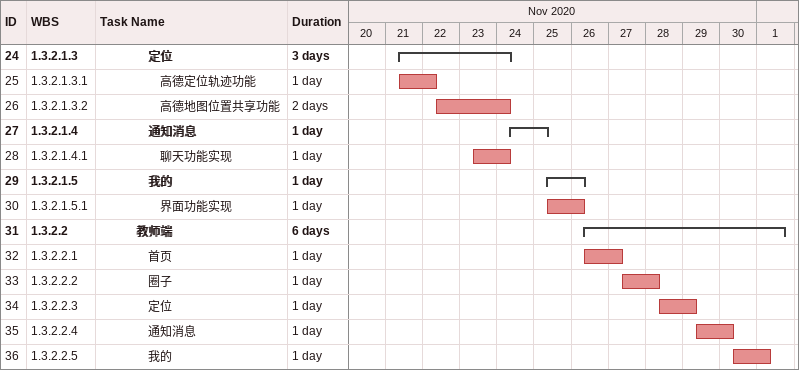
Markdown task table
| ID | WBS | Task | Duration | Start | Finish |
|---|---|---|---|---|---|
| 24 | 1.3.2.1.3 | **定位** | 3d | 2020-11-21 | 2020-11-24 |
| 25 | 1.3.2.1.3.1 | 高德定位轨迹功能 | 1d | 2020-11-21 | 2020-11-22 |
| 26 | 1.3.2.1.3.2 | 高德地图位置共享功能 | 2d | 2020-11-22 | 2020-11-24 |
| 27 | 1.3.2.1.4 | **通知消息** | 1d | 2020-11-24 | 2020-11-25 |
| 28 | 1.3.2.1.4.1 | 聊天功能实现 | 1d | 2020-11-23 | 2020-11-24 |
| 29 | 1.3.2.1.5 | **我的** | 1d | 2020-11-25 | 2020-11-26 |
| 30 | 1.3.2.1.5.1 | 界面功能实现 | 1d | 2020-11-25 | 2020-11-26 |
| 31 | 1.3.2.2 | **教师端** | 6d | 2020-11-26 | 2020-12-01 |
| 32 | 1.3.2.2.1 | 首页 | 1d | 2020-11-26 | 2020-11-27 |
| 33 | 1.3.2.2.2 | 圈子 | 1d | 2020-11-27 | 2020-11-28 |
| 34 | 1.3.2.2.3 | 定位 | 1d | 2020-11-28 | 2020-11-29 |
| 35 | 1.3.2.2.4 | 通知消息 | 1d | 2020-11-29 | 2020-11-30 |
| 36 | 1.3.2.2.5 | 我的 | 1d | 2020-11-30 | 2020-12-01 |
